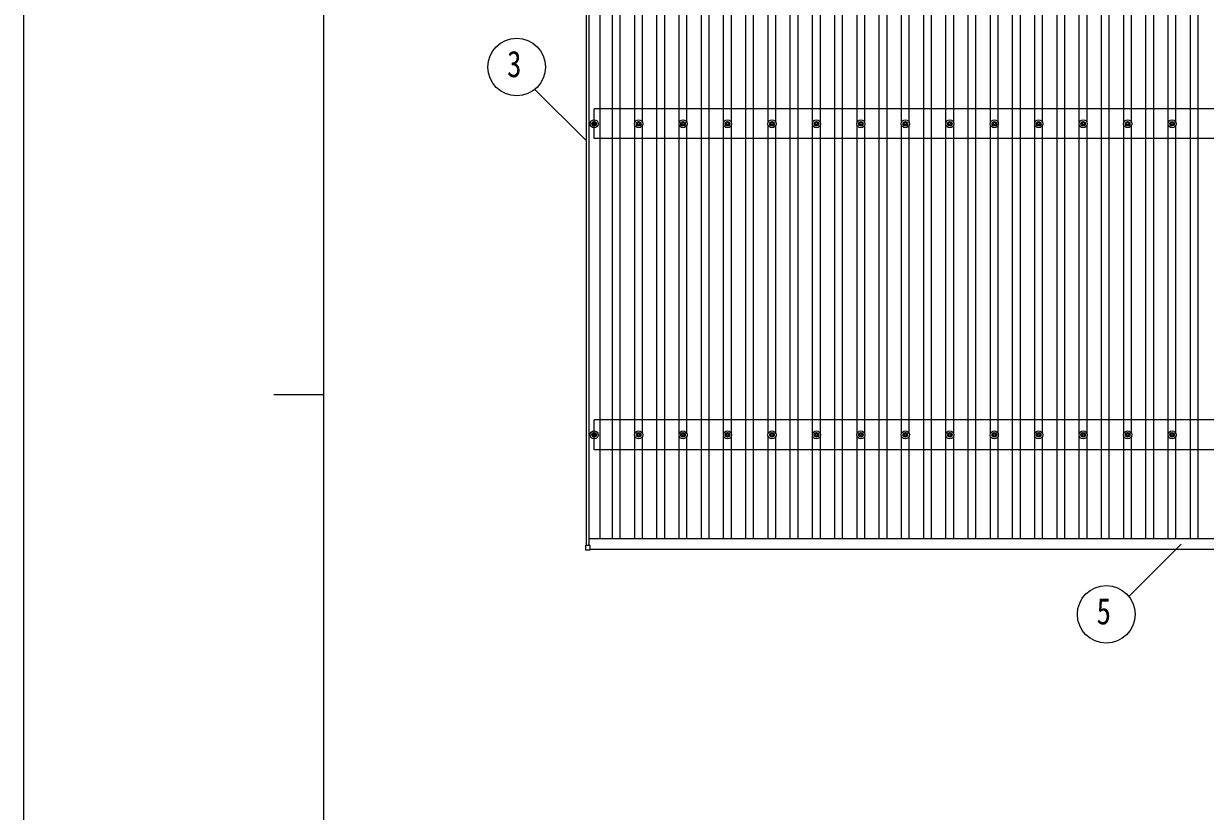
# Model space of a CAD drawing. Units: millimetres, scale not verified. Extents: x -18922 to 18922, y -13365 to 13365.
# Drawn here: x -18922 to -13606, y -1313 to 2232 of the extents above; entities that cross this region are included whole.
import ezdxf
from ezdxf.enums import TextEntityAlignment as Align

# ---------------------------------------------------------------- set-up
doc = ezdxf.new("R2010")
doc.units = ezdxf.units.MM
doc.header["$LTSCALE"] = 50
for name, color, linetype in [('0-5_YKK_13', 4, 'Continuous'), ('0-6_YKK_A1', 4, 'Continuous'), ('0-7_YKK_D', 6, 'Continuous'), ('0-8_YKK_ZWAK', 7, 'Continuous')]:
    doc.layers.add(name, color=color, linetype=linetype)
doc.styles.add('ＭＳ ゴシック', font='')
doc.styles.get('ＭＳ ゴシック').set_extended_font_data('MS Gothic')

msp = doc.modelspace()

# ---------------------------------------------------------------- linework, layer by layer
at = {"layer": '0-5_YKK_13'}
for p, q in [((-16365.91, 1782.82), (-16361.49, 1782.82)), ((-16365.91, 1779.32), (-16361.49, 1779.32)), ((-16357.66, 1791.07), (-16357.66, 1786.66)), ((-16357.66, 1775.49), (-16357.66, 1771.08)), ((-16354.16, 1791.07), (-16354.16, 1786.66)), ((-16354.16, 1775.49), (-16354.16, 1771.08)), ((-16350.33, 1782.82), (-16345.91, 1782.82)), ((-16350.33, 1779.32), (-16345.91, 1779.32)), ((-16165.91, 1782.82), (-16161.49, 1782.82)), ((-16165.91, 1779.32), (-16161.49, 1779.32)), ((-16157.66, 1791.07), (-16157.66, 1786.66)), ((-16157.66, 1775.49), (-16157.66, 1771.08)), ((-16154.16, 1791.07), (-16154.16, 1786.66)), ((-16154.16, 1775.49), (-16154.16, 1771.08)), ((-16150.33, 1782.82), (-16145.91, 1782.82)), ((-16150.33, 1779.32), (-16145.91, 1779.32)), ((-15965.91, 1782.82), (-15961.49, 1782.82)), ((-15965.91, 1779.32), (-15961.49, 1779.32)), ((-15957.66, 1791.07), (-15957.66, 1786.66)), ((-15957.66, 1775.49), (-15957.66, 1771.08)), ((-15954.16, 1791.07), (-15954.16, 1786.66)), ((-15954.16, 1775.49), (-15954.16, 1771.08)), ((-15950.33, 1782.82), (-15945.91, 1782.82)), ((-15950.33, 1779.32), (-15945.91, 1779.32)), ((-15765.91, 1782.82), (-15761.49, 1782.82)), ((-15765.91, 1779.32), (-15761.49, 1779.32)), ((-15757.66, 1791.07), (-15757.66, 1786.66)), ((-15757.66, 1775.49), (-15757.66, 1771.08)), ((-15754.16, 1791.07), (-15754.16, 1786.66)), ((-15754.16, 1775.49), (-15754.16, 1771.08)), ((-15750.33, 1782.82), (-15745.91, 1782.82)), ((-15750.33, 1779.32), (-15745.91, 1779.32)), ((-15565.91, 1782.82), (-15561.49, 1782.82)), ((-15565.91, 1779.32), (-15561.49, 1779.32)), ((-15557.66, 1791.07), (-15557.66, 1786.66)), ((-15557.66, 1775.49), (-15557.66, 1771.08)), ((-15554.16, 1791.07), (-15554.16, 1786.66)), ((-15554.16, 1775.49), (-15554.16, 1771.08)), ((-15550.33, 1782.82), (-15545.91, 1782.82)), ((-15550.33, 1779.32), (-15545.91, 1779.32)), ((-15365.91, 1782.82), (-15361.49, 1782.82)), ((-15365.91, 1779.32), (-15361.49, 1779.32)), ((-15357.66, 1791.07), (-15357.66, 1786.66)), ((-15357.66, 1775.49), (-15357.66, 1771.08)), ((-15354.16, 1791.07), (-15354.16, 1786.66)), ((-15354.16, 1775.49), (-15354.16, 1771.08)), ((-15350.33, 1782.82), (-15345.91, 1782.82)), ((-15350.33, 1779.32), (-15345.91, 1779.32)), ((-15165.91, 1782.82), (-15161.49, 1782.82)), ((-15165.91, 1779.32), (-15161.49, 1779.32)), ((-15157.66, 1791.07), (-15157.66, 1786.66)), ((-15157.66, 1775.49), (-15157.66, 1771.08)), ((-15154.16, 1791.07), (-15154.16, 1786.66)), ((-15154.16, 1775.49), (-15154.16, 1771.08)), ((-15150.33, 1782.82), (-15145.91, 1782.82)), ((-15150.33, 1779.32), (-15145.91, 1779.32)), ((-14965.91, 1782.82), (-14961.49, 1782.82)), ((-14965.91, 1779.32), (-14961.49, 1779.32)), ((-14957.66, 1791.07), (-14957.66, 1786.66)), ((-14957.66, 1775.49), (-14957.66, 1771.08)), ((-14954.16, 1791.07), (-14954.16, 1786.66)), ((-14954.16, 1775.49), (-14954.16, 1771.08)), ((-14950.33, 1782.82), (-14945.91, 1782.82)), ((-14950.33, 1779.32), (-14945.91, 1779.32)), ((-14765.91, 1782.82), (-14761.49, 1782.82)), ((-14765.91, 1779.32), (-14761.49, 1779.32)), ((-14757.66, 1791.07), (-14757.66, 1786.66)), ((-14757.66, 1775.49), (-14757.66, 1771.08)), ((-14754.16, 1791.07), (-14754.16, 1786.66)), ((-14754.16, 1775.49), (-14754.16, 1771.08)), ((-14750.33, 1782.82), (-14745.91, 1782.82)), ((-14750.33, 1779.32), (-14745.91, 1779.32)), ((-14565.91, 1782.82), (-14561.49, 1782.82)), ((-14565.91, 1779.32), (-14561.49, 1779.32)), ((-14557.66, 1791.07), (-14557.66, 1786.66)), ((-14557.66, 1775.49), (-14557.66, 1771.08)), ((-14554.16, 1791.07), (-14554.16, 1786.66)), ((-14554.16, 1775.49), (-14554.16, 1771.08)), ((-14550.33, 1782.82), (-14545.91, 1782.82)), ((-14550.33, 1779.32), (-14545.91, 1779.32)), ((-14365.91, 1782.82), (-14361.49, 1782.82)), ((-14365.91, 1779.32), (-14361.49, 1779.32)), ((-14357.66, 1791.07), (-14357.66, 1786.66)), ((-14357.66, 1775.49), (-14357.66, 1771.08)), ((-14354.16, 1791.07), (-14354.16, 1786.66)), ((-14354.16, 1775.49), (-14354.16, 1771.08)), ((-14350.33, 1782.82), (-14345.91, 1782.82)), ((-14350.33, 1779.32), (-14345.91, 1779.32)), ((-14165.91, 1782.82), (-14161.49, 1782.82)), ((-14165.91, 1779.32), (-14161.49, 1779.32)), ((-14157.66, 1791.07), (-14157.66, 1786.66)), ((-14157.66, 1775.49), (-14157.66, 1771.08)), ((-14154.16, 1791.07), (-14154.16, 1786.66)), ((-14154.16, 1775.49), (-14154.16, 1771.08)), ((-14150.33, 1782.82), (-14145.91, 1782.82)), ((-14150.33, 1779.32), (-14145.91, 1779.32)), ((-13965.91, 1782.82), (-13961.49, 1782.82)), ((-13965.91, 1779.32), (-13961.49, 1779.32)), ((-13957.66, 1791.07), (-13957.66, 1786.66)), ((-13957.66, 1775.49), (-13957.66, 1771.08)), ((-13954.16, 1791.07), (-13954.16, 1786.66)), ((-13954.16, 1775.49), (-13954.16, 1771.08)), ((-13950.33, 1782.82), (-13945.91, 1782.82)), ((-13950.33, 1779.32), (-13945.91, 1779.32)), ((-13765.91, 1782.82), (-13761.49, 1782.82)), ((-13765.91, 1779.32), (-13761.49, 1779.32)), ((-13757.66, 1791.07), (-13757.66, 1786.66)), ((-13757.66, 1775.49), (-13757.66, 1771.08)), ((-13754.16, 1791.07), (-13754.16, 1786.66)), ((-13754.16, 1775.49), (-13754.16, 1771.08)), ((-13750.33, 1782.82), (-13745.91, 1782.82)), ((-13750.33, 1779.32), (-13745.91, 1779.32)), ((-16365.91, 382.82), (-16361.49, 382.82)), ((-16365.91, 379.32), (-16361.49, 379.32)), ((-16357.66, 391.07), (-16357.66, 386.66)), ((-16357.66, 375.49), (-16357.66, 371.08)), ((-16354.16, 391.07), (-16354.16, 386.66)), ((-16354.16, 375.49), (-16354.16, 371.08)), ((-16350.33, 382.82), (-16345.91, 382.82)), ((-16350.33, 379.32), (-16345.91, 379.32)), ((-16165.91, 382.82), (-16161.49, 382.82)), ((-16165.91, 379.32), (-16161.49, 379.32)), ((-16157.66, 391.07), (-16157.66, 386.66)), ((-16157.66, 375.49), (-16157.66, 371.08)), ((-16154.16, 391.07), (-16154.16, 386.66)), ((-16154.16, 375.49), (-16154.16, 371.08)), ((-16150.33, 382.82), (-16145.91, 382.82)), ((-16150.33, 379.32), (-16145.91, 379.32)), ((-15965.91, 382.82), (-15961.49, 382.82)), ((-15965.91, 379.32), (-15961.49, 379.32)), ((-15957.66, 391.07), (-15957.66, 386.66)), ((-15957.66, 375.49), (-15957.66, 371.08)), ((-15954.16, 391.07), (-15954.16, 386.66)), ((-15954.16, 375.49), (-15954.16, 371.08)), ((-15950.33, 382.82), (-15945.91, 382.82)), ((-15950.33, 379.32), (-15945.91, 379.32)), ((-15765.91, 382.82), (-15761.49, 382.82)), ((-15765.91, 379.32), (-15761.49, 379.32)), ((-15757.66, 391.07), (-15757.66, 386.66)), ((-15757.66, 375.49), (-15757.66, 371.08)), ((-15754.16, 391.07), (-15754.16, 386.66)), ((-15754.16, 375.49), (-15754.16, 371.08)), ((-15750.33, 382.82), (-15745.91, 382.82)), ((-15750.33, 379.32), (-15745.91, 379.32)), ((-15565.91, 382.82), (-15561.49, 382.82)), ((-15565.91, 379.32), (-15561.49, 379.32)), ((-15557.66, 391.07), (-15557.66, 386.66)), ((-15557.66, 375.49), (-15557.66, 371.08)), ((-15554.16, 391.07), (-15554.16, 386.66)), ((-15554.16, 375.49), (-15554.16, 371.08)), ((-15550.33, 382.82), (-15545.91, 382.82)), ((-15550.33, 379.32), (-15545.91, 379.32)), ((-15365.91, 382.82), (-15361.49, 382.82)), ((-15365.91, 379.32), (-15361.49, 379.32)), ((-15357.66, 391.07), (-15357.66, 386.66)), ((-15357.66, 375.49), (-15357.66, 371.08)), ((-15354.16, 391.07), (-15354.16, 386.66)), ((-15354.16, 375.49), (-15354.16, 371.08)), ((-15350.33, 382.82), (-15345.91, 382.82)), ((-15350.33, 379.32), (-15345.91, 379.32)), ((-15165.91, 382.82), (-15161.49, 382.82)), ((-15165.91, 379.32), (-15161.49, 379.32)), ((-15157.66, 391.07), (-15157.66, 386.66)), ((-15157.66, 375.49), (-15157.66, 371.08)), ((-15154.16, 391.07), (-15154.16, 386.66)), ((-15154.16, 375.49), (-15154.16, 371.08)), ((-15150.33, 382.82), (-15145.91, 382.82)), ((-15150.33, 379.32), (-15145.91, 379.32)), ((-14965.91, 382.82), (-14961.49, 382.82)), ((-14965.91, 379.32), (-14961.49, 379.32)), ((-14957.66, 391.07), (-14957.66, 386.66)), ((-14957.66, 375.49), (-14957.66, 371.08)), ((-14954.16, 391.07), (-14954.16, 386.66)), ((-14954.16, 375.49), (-14954.16, 371.08)), ((-14950.33, 382.82), (-14945.91, 382.82)), ((-14950.33, 379.32), (-14945.91, 379.32)), ((-14765.91, 382.82), (-14761.49, 382.82)), ((-14765.91, 379.32), (-14761.49, 379.32)), ((-14757.66, 391.07), (-14757.66, 386.66)), ((-14757.66, 375.49), (-14757.66, 371.08)), ((-14754.16, 391.07), (-14754.16, 386.66)), ((-14754.16, 375.49), (-14754.16, 371.08)), ((-14750.33, 382.82), (-14745.91, 382.82)), ((-14750.33, 379.32), (-14745.91, 379.32)), ((-14565.91, 382.82), (-14561.49, 382.82)), ((-14565.91, 379.32), (-14561.49, 379.32)), ((-14557.66, 391.07), (-14557.66, 386.66)), ((-14557.66, 375.49), (-14557.66, 371.08)), ((-14554.16, 391.07), (-14554.16, 386.66)), ((-14554.16, 375.49), (-14554.16, 371.08)), ((-14550.33, 382.82), (-14545.91, 382.82)), ((-14550.33, 379.32), (-14545.91, 379.32)), ((-14365.91, 382.82), (-14361.49, 382.82)), ((-14365.91, 379.32), (-14361.49, 379.32)), ((-14357.66, 391.07), (-14357.66, 386.66)), ((-14357.66, 375.49), (-14357.66, 371.08)), ((-14354.16, 391.07), (-14354.16, 386.66)), ((-14354.16, 375.49), (-14354.16, 371.08)), ((-14350.33, 382.82), (-14345.91, 382.82)), ((-14350.33, 379.32), (-14345.91, 379.32)), ((-14165.91, 382.82), (-14161.49, 382.82)), ((-14165.91, 379.32), (-14161.49, 379.32)), ((-14157.66, 391.07), (-14157.66, 386.66)), ((-14157.66, 375.49), (-14157.66, 371.08)), ((-14154.16, 391.07), (-14154.16, 386.66)), ((-14154.16, 375.49), (-14154.16, 371.08)), ((-14150.33, 382.82), (-14145.91, 382.82)), ((-14150.33, 379.32), (-14145.91, 379.32)), ((-13965.91, 382.82), (-13961.49, 382.82)), ((-13965.91, 379.32), (-13961.49, 379.32)), ((-13957.66, 391.07), (-13957.66, 386.66)), ((-13957.66, 375.49), (-13957.66, 371.08)), ((-13954.16, 391.07), (-13954.16, 386.66)), ((-13954.16, 375.49), (-13954.16, 371.08)), ((-13950.33, 382.82), (-13945.91, 382.82)), ((-13950.33, 379.32), (-13945.91, 379.32)), ((-13765.91, 382.82), (-13761.49, 382.82)), ((-13765.91, 379.32), (-13761.49, 379.32)), ((-13757.66, 391.07), (-13757.66, 386.66)), ((-13757.66, 375.49), (-13757.66, 371.08)), ((-13754.16, 391.07), (-13754.16, 386.66)), ((-13754.16, 375.49), (-13754.16, 371.08)), ((-13750.33, 382.82), (-13745.91, 382.82)), ((-13750.33, 379.32), (-13745.91, 379.32)), ((-16394.21, -117.82), (-16394.21, -135.82)), ((-16375.21, -116.82), (-16393.21, -116.82)), ((-16393.21, -136.82), (-16375.21, -136.82)), ((-16374.21, -135.82), (-16374.21, -117.82))]:
    msp.add_line(p, q, dxfattribs=at)
for centre, radius in [((-16355.91, 1781.07), 18.25), ((-16355.91, 1781.07), 10.15), ((-16355.91, 1781.07), 5.85), ((-16355.91, 1781.07), 5.25), ((-16155.91, 1781.07), 18.25), ((-16155.91, 1781.07), 10.15), ((-16155.91, 1781.07), 5.85), ((-16155.91, 1781.07), 5.25), ((-15955.91, 1781.07), 18.25), ((-15955.91, 1781.07), 10.15), ((-15955.91, 1781.07), 5.85), ((-15955.91, 1781.07), 5.25), ((-15755.91, 1781.07), 18.25), ((-15755.91, 1781.07), 10.15), ((-15755.91, 1781.07), 5.85), ((-15755.91, 1781.07), 5.25), ((-15555.91, 1781.07), 18.25), ((-15555.91, 1781.07), 10.15), ((-15555.91, 1781.07), 5.85), ((-15555.91, 1781.07), 5.25), ((-15355.91, 1781.07), 18.25), ((-15355.91, 1781.07), 10.15), ((-15355.91, 1781.07), 5.85), ((-15355.91, 1781.07), 5.25), ((-15155.91, 1781.07), 18.25), ((-15155.91, 1781.07), 10.15), ((-15155.91, 1781.07), 5.85), ((-15155.91, 1781.07), 5.25), ((-14955.91, 1781.07), 18.25), ((-14955.91, 1781.07), 10.15), ((-14955.91, 1781.07), 5.85), ((-14955.91, 1781.07), 5.25), ((-14755.91, 1781.07), 18.25), ((-14755.91, 1781.07), 10.15), ((-14755.91, 1781.07), 5.85), ((-14755.91, 1781.07), 5.25), ((-14555.91, 1781.07), 18.25), ((-14555.91, 1781.07), 10.15), ((-14555.91, 1781.07), 5.85), ((-14555.91, 1781.07), 5.25), ((-14355.91, 1781.07), 18.25), ((-14355.91, 1781.07), 10.15), ((-14355.91, 1781.07), 5.85), ((-14355.91, 1781.07), 5.25), ((-14155.91, 1781.07), 18.25), ((-14155.91, 1781.07), 10.15), ((-14155.91, 1781.07), 5.85), ((-14155.91, 1781.07), 5.25), ((-13955.91, 1781.07), 18.25), ((-13955.91, 1781.07), 10.15), ((-13955.91, 1781.07), 5.85), ((-13955.91, 1781.07), 5.25), ((-13755.91, 1781.07), 18.25), ((-13755.91, 1781.07), 10.15), ((-13755.91, 1781.07), 5.85), ((-13755.91, 1781.07), 5.25), ((-16355.91, 381.07), 18.25), ((-16355.91, 381.07), 10.15), ((-16355.91, 381.07), 5.85), ((-16355.91, 381.07), 5.25), ((-16155.91, 381.07), 18.25), ((-16155.91, 381.07), 10.15), ((-16155.91, 381.07), 5.85), ((-16155.91, 381.07), 5.25), ((-15955.91, 381.07), 18.25), ((-15955.91, 381.07), 10.15), ((-15955.91, 381.07), 5.85), ((-15955.91, 381.07), 5.25), ((-15755.91, 381.07), 18.25), ((-15755.91, 381.07), 10.15), ((-15755.91, 381.07), 5.85), ((-15755.91, 381.07), 5.25), ((-15555.91, 381.07), 18.25), ((-15555.91, 381.07), 10.15), ((-15555.91, 381.07), 5.85), ((-15555.91, 381.07), 5.25), ((-15355.91, 381.07), 18.25), ((-15355.91, 381.07), 10.15), ((-15355.91, 381.07), 5.85), ((-15355.91, 381.07), 5.25), ((-15155.91, 381.07), 18.25), ((-15155.91, 381.07), 10.15), ((-15155.91, 381.07), 5.85), ((-15155.91, 381.07), 5.25), ((-14955.91, 381.07), 18.25), ((-14955.91, 381.07), 10.15), ((-14955.91, 381.07), 5.85), ((-14955.91, 381.07), 5.25), ((-14755.91, 381.07), 18.25), ((-14755.91, 381.07), 10.15), ((-14755.91, 381.07), 5.85), ((-14755.91, 381.07), 5.25), ((-14555.91, 381.07), 18.25), ((-14555.91, 381.07), 10.15), ((-14555.91, 381.07), 5.85), ((-14555.91, 381.07), 5.25), ((-14355.91, 381.07), 18.25), ((-14355.91, 381.07), 10.15), ((-14355.91, 381.07), 5.85), ((-14355.91, 381.07), 5.25), ((-14155.91, 381.07), 18.25), ((-14155.91, 381.07), 10.15), ((-14155.91, 381.07), 5.85), ((-14155.91, 381.07), 5.25), ((-13955.91, 381.07), 18.25), ((-13955.91, 381.07), 10.15), ((-13955.91, 381.07), 5.85), ((-13955.91, 381.07), 5.25), ((-13755.91, 381.07), 18.25), ((-13755.91, 381.07), 10.15), ((-13755.91, 381.07), 5.85), ((-13755.91, 381.07), 5.25)]:
    msp.add_circle(centre, radius, dxfattribs=at)
for centre, start, end in [((-16393.21, -117.82), 90, 180), ((-16393.21, -135.82), 180, 270), ((-16375.21, -117.82), 0, 90), ((-16375.21, -135.82), 270, 0)]:
    msp.add_arc(centre, 1, start, end, dxfattribs=at)
at = {"layer": '0-6_YKK_A1'}
for p, q in [((-16329.41, -85.53), (-16329.41, 10644.71)), ((-16273.41, -85.53), (-16273.41, 10644.71)), ((-16238.41, -85.53), (-16238.41, 10644.71)), ((-16073.41, -85.53), (-16073.41, 10644.71)), ((-16038.41, -85.53), (-16038.41, 10644.71)), ((-15873.41, -85.53), (-15873.41, 10644.71)), ((-15838.41, -85.53), (-15838.41, 10644.71)), ((-15673.41, -85.53), (-15673.41, 10644.71)), ((-15638.41, -85.53), (-15638.41, 10644.71)), ((-15473.41, -85.53), (-15473.41, 10644.71)), ((-15438.41, -85.53), (-15438.41, 10644.71)), ((-15273.41, -85.53), (-15273.41, 10644.71)), ((-15238.41, -85.53), (-15238.41, 10644.71)), ((-15073.41, -85.53), (-15073.41, 10644.71)), ((-15038.41, -85.53), (-15038.41, 10644.71)), ((-14873.41, -85.53), (-14873.41, 10644.71)), ((-14838.41, -85.53), (-14838.41, 10644.71)), ((-14673.41, -85.53), (-14673.41, 10644.71)), ((-14638.41, -85.53), (-14638.41, 10644.71)), ((-14473.41, -85.53), (-14473.41, 10644.71)), ((-14438.41, -85.53), (-14438.41, 10644.71)), ((-14273.41, -85.53), (-14273.41, 10644.71)), ((-14238.41, -85.53), (-14238.41, 10644.71)), ((-14073.41, -85.53), (-14073.41, 10644.71)), ((-14038.41, -85.53), (-14038.41, 10644.71)), ((-13873.41, -85.53), (-13873.41, 10644.71)), ((-13838.41, -85.53), (-13838.41, 10644.71)), ((-13673.41, -85.53), (-13673.41, 10644.71)), ((-13638.41, -85.53), (-13638.41, 10644.71)), ((-16390.91, -116.82), (-16390.91, 5271.01)), ((-16378.91, -116.82), (-16378.91, 5256.01)), ((-16173.41, 1786.25), (-16173.41, 3175.9)), ((-16138.41, 1786.25), (-16138.41, 3175.9)), ((-15973.41, 1786.25), (-15973.41, 3175.9)), ((-15938.41, 1786.25), (-15938.41, 3175.9)), ((-15773.41, 1786.25), (-15773.41, 3175.9)), ((-15738.41, 1786.25), (-15738.41, 3175.9)), ((-15573.41, 1786.25), (-15573.41, 3175.9)), ((-15538.41, 1786.25), (-15538.41, 3175.9)), ((-15373.41, 1786.25), (-15373.41, 3175.9)), ((-15338.41, 1786.25), (-15338.41, 3175.9)), ((-15173.41, 1786.25), (-15173.41, 3175.9)), ((-15138.41, 1786.25), (-15138.41, 3175.9)), ((-14973.41, 1786.25), (-14973.41, 3175.9)), ((-14938.41, 1786.25), (-14938.41, 3175.9)), ((-14773.41, 1786.25), (-14773.41, 3175.9)), ((-14738.41, 1786.25), (-14738.41, 3175.9)), ((-14573.41, 1786.25), (-14573.41, 3175.9)), ((-14538.41, 1786.25), (-14538.41, 3175.9)), ((-14373.41, 1786.25), (-14373.41, 3175.9)), ((-14338.41, 1786.25), (-14338.41, 3175.9)), ((-14173.41, 1786.25), (-14173.41, 3175.9)), ((-14138.41, 1786.25), (-14138.41, 3175.9)), ((-13973.41, 1786.25), (-13973.41, 3175.9)), ((-13938.41, 1786.25), (-13938.41, 3175.9)), ((-13773.41, 1786.25), (-13773.41, 3175.9)), ((-13738.41, 1786.25), (-13738.41, 3175.9)), ((-8553.16, 1848.07), (-16355.91, 1848.07)), ((-16355.91, 1714.07), (-16355.91, 1848.07)), ((-16173.41, 386.25), (-16173.41, 1775.9)), ((-16138.41, 386.25), (-16138.41, 1775.9)), ((-15973.41, 386.25), (-15973.41, 1775.9)), ((-15938.41, 386.25), (-15938.41, 1775.9)), ((-15773.41, 386.25), (-15773.41, 1775.9)), ((-15738.41, 386.25), (-15738.41, 1775.9)), ((-15573.41, 386.25), (-15573.41, 1775.9)), ((-15538.41, 386.25), (-15538.41, 1775.9)), ((-15373.41, 386.25), (-15373.41, 1775.9)), ((-15338.41, 386.25), (-15338.41, 1775.9)), ((-15173.41, 386.25), (-15173.41, 1775.9)), ((-15138.41, 386.25), (-15138.41, 1775.9)), ((-14973.41, 386.25), (-14973.41, 1775.9)), ((-14938.41, 386.25), (-14938.41, 1775.9)), ((-14773.41, 386.25), (-14773.41, 1775.9)), ((-14738.41, 386.25), (-14738.41, 1775.9)), ((-14573.41, 386.25), (-14573.41, 1775.9)), ((-14538.41, 386.25), (-14538.41, 1775.9)), ((-14373.41, 386.25), (-14373.41, 1775.9)), ((-14338.41, 386.25), (-14338.41, 1775.9)), ((-14173.41, 386.25), (-14173.41, 1775.9)), ((-14138.41, 386.25), (-14138.41, 1775.9)), ((-13973.41, 386.25), (-13973.41, 1775.9)), ((-13938.41, 386.25), (-13938.41, 1775.9)), ((-13773.41, 386.25), (-13773.41, 1775.9)), ((-13738.41, 386.25), (-13738.41, 1775.9)), ((-8553.16, 1714.07), (-16355.91, 1714.07)), ((-8553.16, 448.07), (-16355.91, 448.07)), ((-16355.91, 314.07), (-16355.91, 448.07)), ((-16173.41, -85.53), (-16173.41, 375.9)), ((-16138.41, -85.53), (-16138.41, 375.9)), ((-15973.41, -85.53), (-15973.41, 375.9)), ((-15938.41, -85.53), (-15938.41, 375.9)), ((-15773.41, -85.53), (-15773.41, 375.9)), ((-15738.41, -85.53), (-15738.41, 375.9)), ((-15573.41, -85.53), (-15573.41, 375.9)), ((-15538.41, -85.53), (-15538.41, 375.9)), ((-15373.41, -85.53), (-15373.41, 375.9)), ((-15338.41, -85.53), (-15338.41, 375.9)), ((-15173.41, -85.53), (-15173.41, 375.9)), ((-15138.41, -85.53), (-15138.41, 375.9)), ((-14973.41, -85.53), (-14973.41, 375.9)), ((-14938.41, -85.53), (-14938.41, 375.9)), ((-14773.41, -85.53), (-14773.41, 375.9)), ((-14738.41, -85.53), (-14738.41, 375.9)), ((-14573.41, -85.53), (-14573.41, 375.9)), ((-14538.41, -85.53), (-14538.41, 375.9)), ((-14373.41, -85.53), (-14373.41, 375.9)), ((-14338.41, -85.53), (-14338.41, 375.9)), ((-14173.41, -85.53), (-14173.41, 375.9)), ((-14138.41, -85.53), (-14138.41, 375.9)), ((-13973.41, -85.53), (-13973.41, 375.9)), ((-13938.41, -85.53), (-13938.41, 375.9)), ((-13773.41, -85.53), (-13773.41, 375.9)), ((-13738.41, -85.53), (-13738.41, 375.9)), ((-8553.16, 314.07), (-16355.91, 314.07)), ((-16378.91, -85.53), (-10380.09, -85.53)), ((-16374.21, -133.52), (-10365.91, -133.52))]:
    msp.add_line(p, q, dxfattribs=at)
at = {"layer": '0-7_YKK_D'}
for p, q in [((-16623.4, 1935.03), (-16394.33, 1708.21)), ((-13950.77, -345.94), (-13715.69, -110.86))]:
    msp.add_line(p, q, dxfattribs=at)
for centre in [(-16704.35, 2036.24), (-14052.31, -426.48)]:
    msp.add_circle(centre, 129.6, dxfattribs=at)
at = {"layer": '0-8_YKK_ZWAK'}
for p, q in [((-17572.41, -11362.5), (-17572.41, 12487.5)), ((-17797.41, 562.5), (-17572.41, 562.5))]:
    msp.add_line(p, q, dxfattribs=at)
msp.add_lwpolyline([(-18922.5, -13365), (18922.5, -13365), (18922.5, 13365), (-18922.5, 13365)], close=True, dxfattribs=at)

# ---------------------------------------------------------------- texts
at = {"layer": '0-7_YKK_D', "style": 'ＭＳ ゴシック', "width": 0.8}
for s, p in [('3', (-16747.55, 1955.24)), ('5', (-14095.51, -507.48))]:
    msp.add_text(s, height=118.8, dxfattribs=at).set_placement(p, align=Align.BOTTOM_LEFT)

doc.saveas('drawing.dxf')
